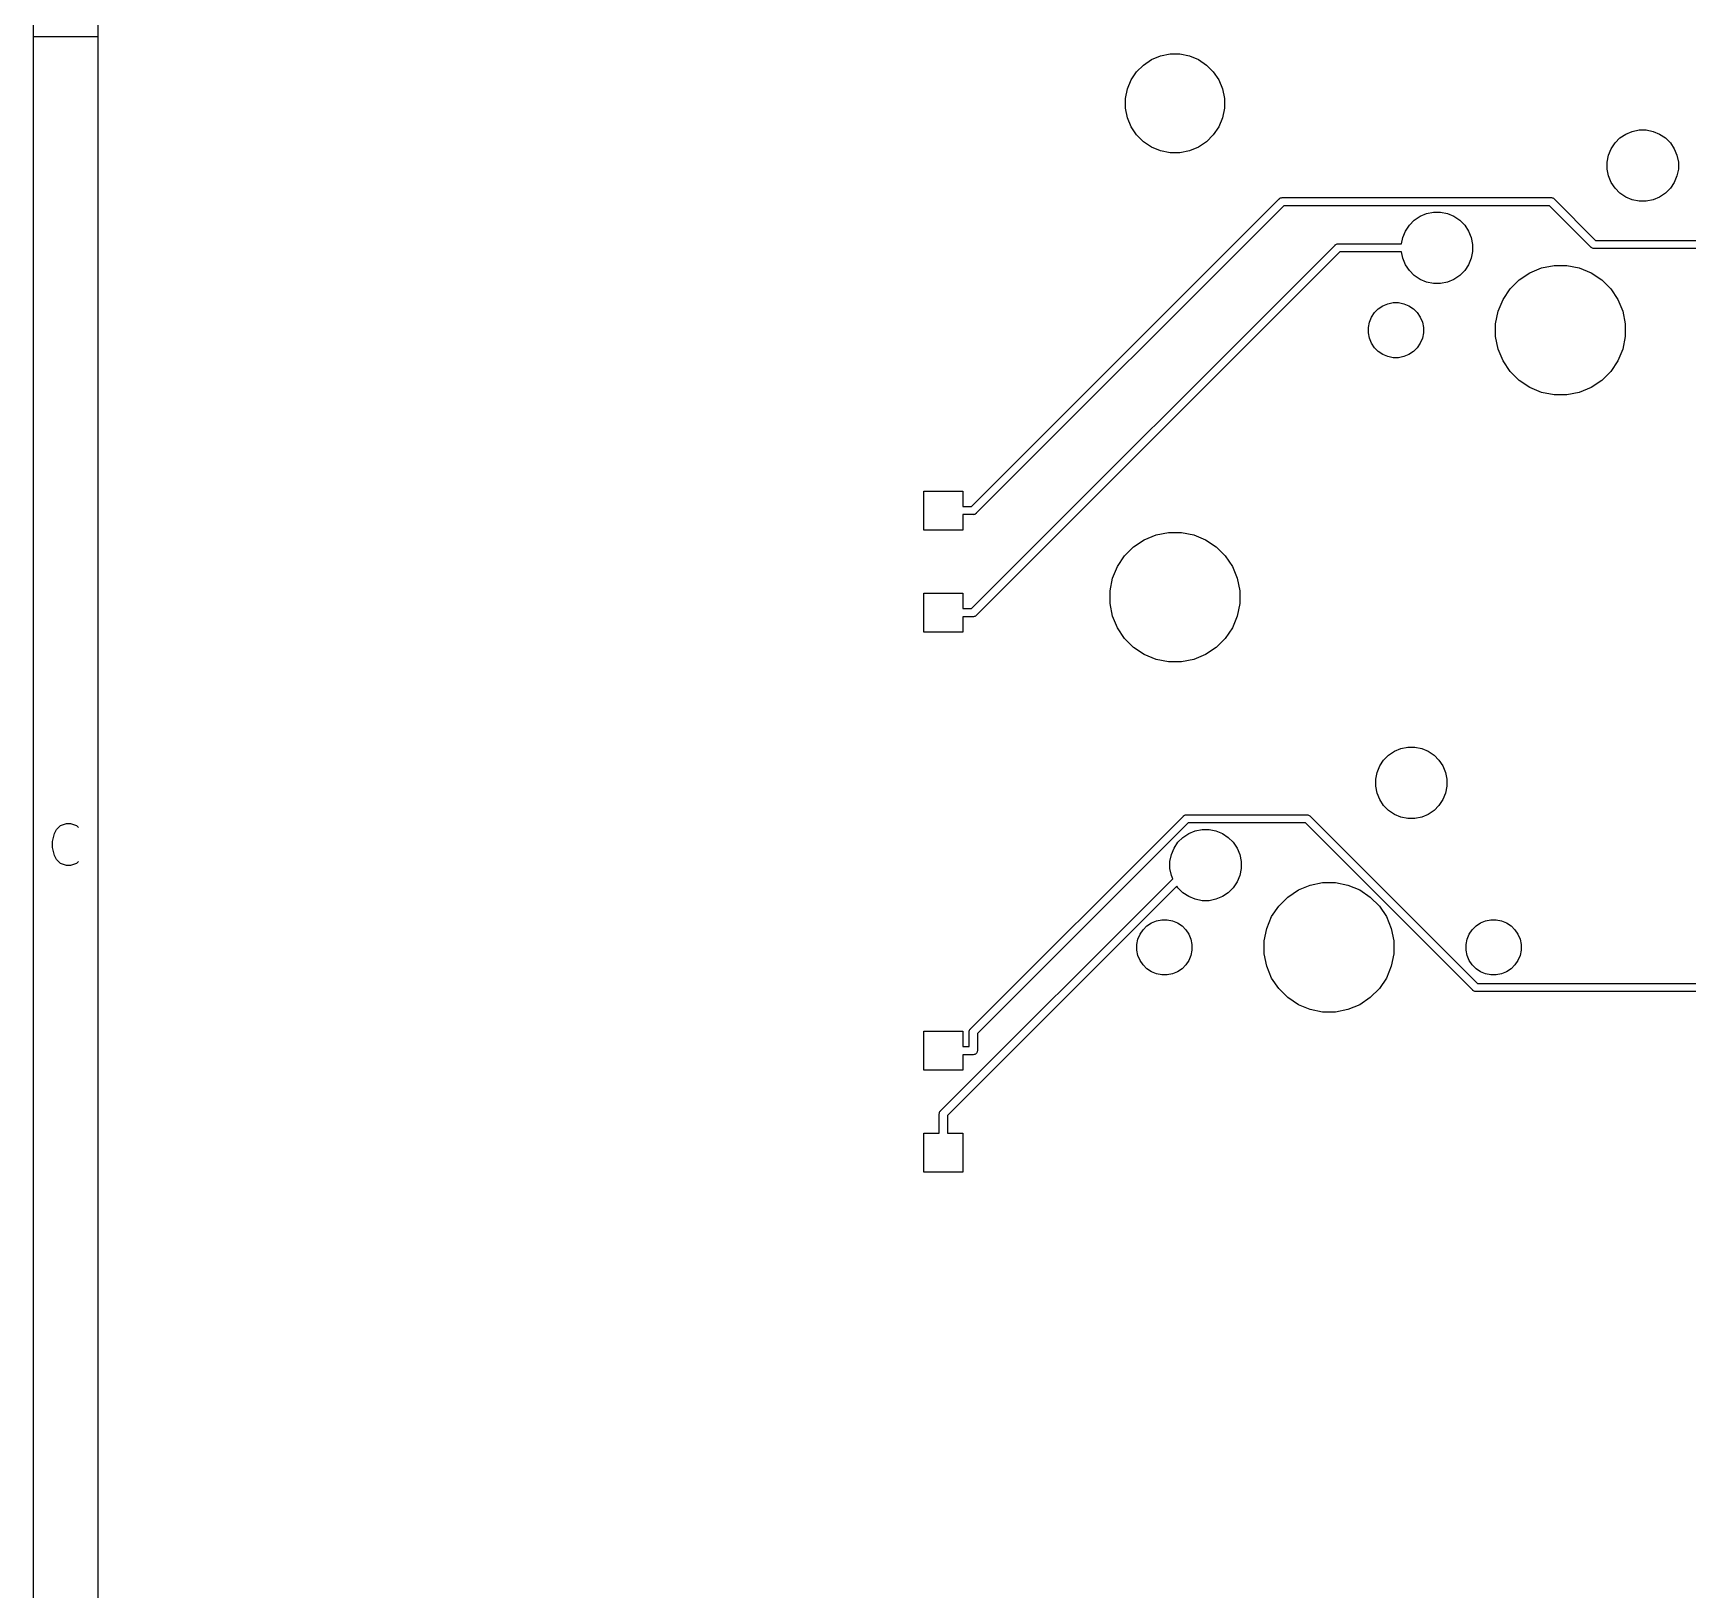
# Model space of a CAD drawing. Extents: x 0.4 to 23, y -16.1 to -0.4.
# Drawn here: x 0.394 to 2.405, y -6.218 to -4.326 of the extents above; entities that cross this region are included whole.
import ezdxf

# ---------------------------------------------------------------- set-up
doc = ezdxf.new("R2010")
doc.units = 0
doc.header["$MEASUREMENT"] = 0
doc.layers.add('BLACK', color=7, linetype='CONTINUOUS')

msp = doc.modelspace()

# ---------------------------------------------------------------- linework, layer by layer
at = {"layer": 'BLACK', "linetype": 'CONTINUOUS'}
for p, q in [((0.3937, -0.3937), (0.3937, -16.1413)), ((0.47244, -0.47244), (0.47244, -16.0626)), ((0.3937, -4.33071), (0.47244, -4.33071)), ((1.74322, -4.36525), (1.75306, -4.35868)), ((1.75306, -4.35868), (1.76398, -4.35416)), ((1.76398, -4.35416), (1.77558, -4.35185)), ((1.77558, -4.35185), (1.78741, -4.35185)), ((1.78741, -4.35185), (1.79901, -4.35416)), ((1.79901, -4.35416), (1.80994, -4.35868)), ((1.80994, -4.35868), (1.81977, -4.36525)), ((1.72376, -4.39438), (1.72829, -4.38345)), ((1.72829, -4.38345), (1.73486, -4.37362)), ((1.73486, -4.37362), (1.74322, -4.36525)), ((1.81977, -4.36525), (1.82813, -4.37362)), ((1.82813, -4.37362), (1.8347, -4.38345)), ((1.8347, -4.38345), (1.83923, -4.39438)), ((1.72146, -4.40598), (1.72376, -4.39438)), ((1.83923, -4.39438), (1.84154, -4.40598)), ((1.72146, -4.4178), (1.72146, -4.40598)), ((1.72376, -4.4294), (1.72146, -4.4178)), ((1.84154, -4.4178), (1.83923, -4.4294)), ((1.84154, -4.40598), (1.84154, -4.4178)), ((1.72829, -4.44033), (1.72376, -4.4294)), ((1.73486, -4.45016), (1.72829, -4.44033)), ((1.8347, -4.44033), (1.82813, -4.45016)), ((1.83923, -4.4294), (1.8347, -4.44033)), ((2.33737, -4.44584), (2.34573, -4.44417)), ((2.34573, -4.44417), (2.35427, -4.44417)), ((2.35427, -4.44417), (2.36263, -4.44584)), ((1.74322, -4.45853), (1.73486, -4.45016)), ((1.75306, -4.4651), (1.74322, -4.45853)), ((1.81977, -4.45853), (1.80994, -4.4651)), ((1.82813, -4.45016), (1.81977, -4.45853)), ((2.31162, -4.46697), (2.31636, -4.45987)), ((2.31636, -4.45987), (2.32239, -4.45384)), ((2.32239, -4.45384), (2.32949, -4.4491)), ((2.32949, -4.4491), (2.33737, -4.44584)), ((2.36263, -4.44584), (2.37051, -4.4491)), ((2.37051, -4.4491), (2.37761, -4.45384)), ((2.37761, -4.45384), (2.38364, -4.45987)), ((2.38364, -4.45987), (2.38838, -4.46697)), ((1.76398, -4.46962), (1.75306, -4.4651)), ((1.77558, -4.47193), (1.76398, -4.46962)), ((1.78741, -4.47193), (1.77558, -4.47193)), ((1.79901, -4.46962), (1.78741, -4.47193)), ((1.80994, -4.4651), (1.79901, -4.46962)), ((2.30669, -4.48321), (2.30836, -4.47485)), ((2.30669, -4.49175), (2.30669, -4.48321)), ((2.30836, -4.47485), (2.31162, -4.46697)), ((2.38838, -4.46697), (2.39164, -4.47485)), ((2.39164, -4.47485), (2.39331, -4.48321)), ((2.39331, -4.48321), (2.39331, -4.49175)), ((2.30836, -4.50011), (2.30669, -4.49175)), ((2.31162, -4.50799), (2.30836, -4.50011)), ((2.39164, -4.50011), (2.38838, -4.50799)), ((2.39331, -4.49175), (2.39164, -4.50011)), ((2.31636, -4.51509), (2.31162, -4.50799)), ((2.32239, -4.52112), (2.31636, -4.51509)), ((2.32949, -4.52586), (2.32239, -4.52112)), ((2.37761, -4.52112), (2.37051, -4.52586)), ((2.38364, -4.51509), (2.37761, -4.52112)), ((2.38838, -4.50799), (2.38364, -4.51509)), ((1.53439, -4.90181), (1.9082, -4.528)), ((1.91389, -4.53623), (1.54008, -4.91004)), ((1.9082, -4.528), (1.90836, -4.52781)), ((1.90836, -4.52781), (1.90855, -4.52766)), ((1.90855, -4.52766), (1.90911, -4.5272)), ((1.90911, -4.5272), (1.90996, -4.52674)), ((1.90996, -4.52674), (1.91089, -4.52646)), ((1.91089, -4.52646), (1.91161, -4.52639)), ((1.91161, -4.52639), (1.91185, -4.52636)), ((1.91161, -4.52639), (1.91161, -4.52639)), ((1.91185, -4.52636), (1.9121, -4.52639)), ((1.9121, -4.52639), (2.2386, -4.52639)), ((2.2368, -4.53623), (1.91389, -4.53623)), ((2.08737, -4.54584), (2.09573, -4.54417)), ((2.09573, -4.54417), (2.10427, -4.54417)), ((2.10427, -4.54417), (2.11263, -4.54584)), ((2.28711, -4.58654), (2.2368, -4.53623)), ((2.2386, -4.52639), (2.23884, -4.52636)), ((2.23884, -4.52636), (2.23908, -4.52639)), ((2.23908, -4.52639), (2.23908, -4.52639)), ((2.23908, -4.52639), (2.2398, -4.52646)), ((2.2398, -4.52646), (2.24073, -4.52674)), ((2.24073, -4.52674), (2.24159, -4.5272)), ((2.24159, -4.5272), (2.24234, -4.52781)), ((2.24234, -4.52781), (2.24249, -4.528)), ((2.24249, -4.528), (2.2928, -4.57831)), ((2.33737, -4.52912), (2.32949, -4.52586)), ((2.34573, -4.53079), (2.33737, -4.52912)), ((2.35427, -4.53079), (2.34573, -4.53079)), ((2.36263, -4.52912), (2.35427, -4.53079)), ((2.37051, -4.52586), (2.36263, -4.52912)), ((2.06162, -4.56697), (2.06636, -4.55987)), ((2.06636, -4.55987), (2.07239, -4.55384)), ((2.07239, -4.55384), (2.07949, -4.5491)), ((2.07949, -4.5491), (2.08737, -4.54584)), ((2.11263, -4.54584), (2.12051, -4.5491)), ((2.12051, -4.5491), (2.12761, -4.55384)), ((2.12761, -4.55384), (2.13364, -4.55987)), ((2.13364, -4.55987), (2.13838, -4.56697)), ((1.53439, -5.02583), (1.97605, -4.58417)), ((1.97605, -4.58417), (1.9762, -4.58398)), ((1.9762, -4.58398), (1.97639, -4.58383)), ((1.97639, -4.58383), (1.97695, -4.58337)), ((1.97639, -4.58383), (1.97639, -4.58383)), ((1.97695, -4.58337), (1.9778, -4.58291)), ((1.97695, -4.58337), (1.97695, -4.58337)), ((1.97695, -4.58337), (1.97695, -4.58337)), ((1.9778, -4.58291), (1.97873, -4.58263)), ((1.97873, -4.58263), (1.97946, -4.58256)), ((1.97946, -4.58256), (1.9797, -4.58254)), ((1.97946, -4.58256), (1.97946, -4.58256)), ((1.9797, -4.58254), (1.97994, -4.58256)), ((1.97994, -4.58256), (2.05682, -4.58256)), ((2.05682, -4.58256), (2.05836, -4.57485)), ((2.05836, -4.57485), (2.06162, -4.56697)), ((2.13838, -4.56697), (2.14164, -4.57485)), ((2.14164, -4.57485), (2.14331, -4.58321)), ((2.14331, -4.58321), (2.14331, -4.59175)), ((2.2928, -4.57831), (2.71535, -4.57831)), ((1.98174, -4.5924), (1.54008, -5.03406)), ((2.05682, -4.5924), (1.98174, -4.5924)), ((2.05836, -4.60011), (2.05682, -4.5924)), ((2.06162, -4.60799), (2.05836, -4.60011)), ((2.14164, -4.60011), (2.13838, -4.60799)), ((2.14331, -4.59175), (2.14164, -4.60011)), ((2.28726, -4.58672), (2.28711, -4.58654)), ((2.28745, -4.58688), (2.28726, -4.58672)), ((2.28801, -4.58734), (2.28745, -4.58688)), ((2.28887, -4.5878), (2.28801, -4.58734)), ((2.2898, -4.58808), (2.28887, -4.5878)), ((2.29052, -4.58815), (2.2898, -4.58808)), ((2.29076, -4.58817), (2.29052, -4.58815)), ((2.29052, -4.58815), (2.29052, -4.58815)), ((2.291, -4.58815), (2.29076, -4.58817)), ((2.71355, -4.58815), (2.291, -4.58815)), ((2.06636, -4.61509), (2.06162, -4.60799)), ((2.07239, -4.62112), (2.06636, -4.61509)), ((2.07949, -4.62586), (2.07239, -4.62112)), ((2.12761, -4.62112), (2.12051, -4.62586)), ((2.13364, -4.61509), (2.12761, -4.62112)), ((2.13838, -4.60799), (2.13364, -4.61509)), ((2.19981, -4.62632), (2.2127, -4.6177)), ((2.2127, -4.6177), (2.22703, -4.61177)), ((2.22703, -4.61177), (2.24224, -4.60874)), ((2.24224, -4.60874), (2.25776, -4.60874)), ((2.25776, -4.60874), (2.27297, -4.61177)), ((2.27297, -4.61177), (2.2873, -4.6177)), ((2.2873, -4.6177), (2.30019, -4.62632)), ((2.08737, -4.62912), (2.07949, -4.62586)), ((2.09573, -4.63079), (2.08737, -4.62912)), ((2.10427, -4.63079), (2.09573, -4.63079)), ((2.11263, -4.62912), (2.10427, -4.63079)), ((2.12051, -4.62586), (2.11263, -4.62912)), ((2.18022, -4.65018), (2.18884, -4.63729)), ((2.18884, -4.63729), (2.19981, -4.62632)), ((2.30019, -4.62632), (2.31116, -4.63729)), ((2.31116, -4.63729), (2.31978, -4.65018)), ((2.02401, -4.66615), (2.02867, -4.66149)), ((2.02867, -4.66149), (2.03415, -4.65782)), ((2.03415, -4.65782), (2.04024, -4.6553)), ((2.04024, -4.6553), (2.0467, -4.65402)), ((2.0467, -4.65402), (2.0533, -4.65402)), ((2.0533, -4.65402), (2.05976, -4.6553)), ((2.05976, -4.6553), (2.06585, -4.65782)), ((2.06585, -4.65782), (2.07133, -4.66149)), ((2.07133, -4.66149), (2.07599, -4.66615)), ((2.17126, -4.67973), (2.17429, -4.66451)), ((2.17429, -4.66451), (2.18022, -4.65018)), ((2.31978, -4.65018), (2.32571, -4.66451)), ((2.32571, -4.66451), (2.32874, -4.67973)), ((2.01654, -4.68418), (2.01782, -4.67772)), ((2.01654, -4.69078), (2.01654, -4.68418)), ((2.01782, -4.67772), (2.02034, -4.67163)), ((2.02034, -4.67163), (2.02401, -4.66615)), ((2.07599, -4.66615), (2.07966, -4.67163)), ((2.07966, -4.67163), (2.08218, -4.67772)), ((2.08218, -4.67772), (2.08346, -4.68418)), ((2.08346, -4.68418), (2.08346, -4.69078)), ((2.17126, -4.69524), (2.17126, -4.67973)), ((2.32874, -4.67973), (2.32874, -4.69524)), ((2.01782, -4.69724), (2.01654, -4.69078)), ((2.02034, -4.70333), (2.01782, -4.69724)), ((2.02401, -4.70881), (2.02034, -4.70333)), ((2.07966, -4.70333), (2.07599, -4.70881)), ((2.08218, -4.69724), (2.07966, -4.70333)), ((2.08346, -4.69078), (2.08218, -4.69724)), ((2.17429, -4.71045), (2.17126, -4.69524)), ((2.32874, -4.69524), (2.32571, -4.71045)), ((2.02867, -4.71347), (2.02401, -4.70881)), ((2.03415, -4.71714), (2.02867, -4.71347)), ((2.04024, -4.71966), (2.03415, -4.71714)), ((2.0467, -4.72094), (2.04024, -4.71966)), ((2.0533, -4.72094), (2.0467, -4.72094)), ((2.05976, -4.71966), (2.0533, -4.72094)), ((2.06585, -4.71714), (2.05976, -4.71966)), ((2.07133, -4.71347), (2.06585, -4.71714)), ((2.07599, -4.70881), (2.07133, -4.71347)), ((2.18022, -4.72478), (2.17429, -4.71045)), ((2.18884, -4.73767), (2.18022, -4.72478)), ((2.31978, -4.72478), (2.31116, -4.73767)), ((2.32571, -4.71045), (2.31978, -4.72478)), ((2.19981, -4.74864), (2.18884, -4.73767)), ((2.31116, -4.73767), (2.30019, -4.74864)), ((2.2127, -4.75726), (2.19981, -4.74864)), ((2.22703, -4.76319), (2.2127, -4.75726)), ((2.24224, -4.76622), (2.22703, -4.76319)), ((2.25776, -4.76622), (2.24224, -4.76622)), ((2.27297, -4.76319), (2.25776, -4.76622)), ((2.2873, -4.75726), (2.27297, -4.76319)), ((2.30019, -4.74864), (2.2873, -4.75726)), ((1.47638, -4.93035), (1.47638, -4.88311)), ((1.47638, -4.88311), (1.52362, -4.88311)), ((1.52362, -4.88311), (1.52362, -4.90181)), ((1.52362, -4.90181), (1.53439, -4.90181)), ((1.53619, -4.91165), (1.52362, -4.91165)), ((1.52362, -4.91165), (1.52362, -4.93035)), ((1.53643, -4.91168), (1.53619, -4.91165)), ((1.53667, -4.91165), (1.53643, -4.91168)), ((1.53739, -4.91158), (1.53667, -4.91165)), ((1.53667, -4.91165), (1.53667, -4.91165)), ((1.53832, -4.9113), (1.53739, -4.91158)), ((1.53918, -4.91084), (1.53832, -4.9113)), ((1.53993, -4.91023), (1.53918, -4.91084)), ((1.54008, -4.91004), (1.53993, -4.91023)), ((1.52362, -4.93035), (1.47638, -4.93035)), ((1.7313, -4.95073), (1.7442, -4.94211)), ((1.7442, -4.94211), (1.75853, -4.93618)), ((1.75853, -4.93618), (1.77374, -4.93315)), ((1.77374, -4.93315), (1.78925, -4.93315)), ((1.78925, -4.93315), (1.80446, -4.93618)), ((1.80446, -4.93618), (1.81879, -4.94211)), ((1.81879, -4.94211), (1.83169, -4.95073)), ((1.71172, -4.97459), (1.72033, -4.9617)), ((1.72033, -4.9617), (1.7313, -4.95073)), ((1.83169, -4.95073), (1.84266, -4.9617)), ((1.84266, -4.9617), (1.85127, -4.97459)), ((1.70578, -4.98892), (1.71172, -4.97459)), ((1.85127, -4.97459), (1.85721, -4.98892)), ((1.47638, -5.05437), (1.47638, -5.00713)), ((1.47638, -5.00713), (1.52362, -5.00713)), ((1.52362, -5.00713), (1.52362, -5.02583)), ((1.70276, -5.00413), (1.70578, -4.98892)), ((1.70276, -5.01964), (1.70276, -5.00413)), ((1.85721, -4.98892), (1.86024, -5.00413)), ((1.86024, -5.00413), (1.86024, -5.01964)), ((1.52362, -5.02583), (1.53439, -5.02583)), ((1.70578, -5.03486), (1.70276, -5.01964)), ((1.86024, -5.01964), (1.85721, -5.03486)), ((1.53619, -5.03567), (1.52362, -5.03567)), ((1.52362, -5.03567), (1.52362, -5.05437)), ((1.53643, -5.03569), (1.53619, -5.03567)), ((1.53667, -5.03567), (1.53643, -5.03569)), ((1.53739, -5.0356), (1.53667, -5.03567)), ((1.53667, -5.03567), (1.53667, -5.03567)), ((1.53832, -5.03532), (1.53739, -5.0356)), ((1.53918, -5.03486), (1.53832, -5.03532)), ((1.53993, -5.03424), (1.53918, -5.03486)), ((1.54008, -5.03406), (1.53993, -5.03424)), ((1.71172, -5.04919), (1.70578, -5.03486)), ((1.85721, -5.03486), (1.85127, -5.04919)), ((1.52362, -5.05437), (1.47638, -5.05437)), ((1.72033, -5.06208), (1.71172, -5.04919)), ((1.7313, -5.07305), (1.72033, -5.06208)), ((1.84266, -5.06208), (1.83169, -5.07305)), ((1.85127, -5.04919), (1.84266, -5.06208)), ((1.7442, -5.08167), (1.7313, -5.07305)), ((1.75853, -5.0876), (1.7442, -5.08167)), ((1.77374, -5.09063), (1.75853, -5.0876)), ((1.80446, -5.0876), (1.78925, -5.09063)), ((1.81879, -5.08167), (1.80446, -5.0876)), ((1.83169, -5.07305), (1.81879, -5.08167)), ((1.78925, -5.09063), (1.77374, -5.09063)), ((2.03511, -5.20987), (2.04114, -5.20384)), ((2.04114, -5.20384), (2.04823, -5.1991)), ((2.04823, -5.1991), (2.05612, -5.19584)), ((2.05612, -5.19584), (2.06448, -5.19417)), ((2.06448, -5.19417), (2.07301, -5.19417)), ((2.07301, -5.19417), (2.08138, -5.19584)), ((2.08138, -5.19584), (2.08926, -5.1991)), ((2.08926, -5.1991), (2.09635, -5.20384)), ((2.09635, -5.20384), (2.10239, -5.20987)), ((2.02544, -5.23321), (2.02711, -5.22485)), ((2.02711, -5.22485), (2.03037, -5.21697)), ((2.03037, -5.21697), (2.03511, -5.20987)), ((2.10239, -5.20987), (2.10713, -5.21697)), ((2.10713, -5.21697), (2.11039, -5.22485)), ((2.11039, -5.22485), (2.11206, -5.23321)), ((2.02544, -5.24175), (2.02544, -5.23321)), ((2.02711, -5.25011), (2.02544, -5.24175)), ((2.11206, -5.24175), (2.11039, -5.25011)), ((2.11206, -5.23321), (2.11206, -5.24175)), ((2.03037, -5.25799), (2.02711, -5.25011)), ((2.03511, -5.26509), (2.03037, -5.25799)), ((2.04114, -5.27112), (2.03511, -5.26509)), ((2.10239, -5.26509), (2.09635, -5.27112)), ((2.10713, -5.25799), (2.10239, -5.26509)), ((2.11039, -5.25011), (2.10713, -5.25799)), ((0.4221, -5.29424), (0.42698, -5.28937)), ((0.42698, -5.28937), (0.43429, -5.28693)), ((0.43429, -5.28693), (0.43916, -5.28693)), ((0.43916, -5.28693), (0.44648, -5.28937)), ((0.44648, -5.28937), (0.44891, -5.29181)), ((1.53312, -5.53657), (1.79174, -5.27795)), ((1.79743, -5.28618), (1.54135, -5.54226)), ((1.79174, -5.27795), (1.7919, -5.27776)), ((1.7919, -5.27776), (1.79208, -5.27761)), ((1.79208, -5.27761), (1.79265, -5.27715)), ((1.79208, -5.27761), (1.79208, -5.27761)), ((1.79265, -5.27715), (1.79296, -5.27698)), ((1.79296, -5.27698), (1.7935, -5.27669)), ((1.7935, -5.27669), (1.79443, -5.27641)), ((1.79443, -5.27641), (1.79515, -5.27634)), ((1.79515, -5.27634), (1.79539, -5.27631)), ((1.79515, -5.27634), (1.79515, -5.27634)), ((1.79539, -5.27631), (1.79563, -5.27634)), ((1.79563, -5.27634), (1.94176, -5.27634)), ((1.93997, -5.28618), (1.79743, -5.28618)), ((2.14333, -5.48954), (1.93997, -5.28618)), ((1.94176, -5.27634), (1.942, -5.27631)), ((1.942, -5.27631), (1.94224, -5.27634)), ((1.94224, -5.27634), (1.94225, -5.27634)), ((1.94225, -5.27634), (1.94297, -5.27641)), ((1.94297, -5.27641), (1.9439, -5.27669)), ((1.9439, -5.27669), (1.94475, -5.27715)), ((1.94475, -5.27715), (1.9455, -5.27776)), ((1.9455, -5.27776), (1.94565, -5.27795)), ((1.94565, -5.27795), (2.14901, -5.48131)), ((2.04823, -5.27586), (2.04114, -5.27112)), ((2.05612, -5.27912), (2.04823, -5.27586)), ((2.06448, -5.28079), (2.05612, -5.27912)), ((2.07301, -5.28079), (2.06448, -5.28079)), ((2.08138, -5.27912), (2.07301, -5.28079)), ((2.08926, -5.27586), (2.08138, -5.27912)), ((2.09635, -5.27112), (2.08926, -5.27586)), ((0.41723, -5.30887), (0.41967, -5.29912)), ((0.41723, -5.31618), (0.41723, -5.30887)), ((0.41967, -5.29912), (0.4221, -5.29424)), ((1.78511, -5.30987), (1.79114, -5.30384)), ((1.79114, -5.30384), (1.79823, -5.2991)), ((1.79823, -5.2991), (1.80612, -5.29584)), ((1.80612, -5.29584), (1.81448, -5.29417)), ((1.81448, -5.29417), (1.82301, -5.29417)), ((1.82301, -5.29417), (1.83138, -5.29584)), ((1.83138, -5.29584), (1.83926, -5.2991)), ((1.83926, -5.2991), (1.84635, -5.30384)), ((1.84635, -5.30384), (1.85239, -5.30987)), ((0.41967, -5.32593), (0.41723, -5.31618)), ((0.4221, -5.3308), (0.41967, -5.32593)), ((1.77544, -5.33321), (1.77711, -5.32485)), ((1.77711, -5.32485), (1.78037, -5.31697)), ((1.78037, -5.31697), (1.78511, -5.30987)), ((1.85239, -5.30987), (1.85713, -5.31697)), ((1.85713, -5.31697), (1.86039, -5.32485)), ((1.86039, -5.32485), (1.86206, -5.33321)), ((0.42698, -5.33568), (0.4221, -5.3308)), ((0.43429, -5.33811), (0.42698, -5.33568)), ((0.43916, -5.33811), (0.43429, -5.33811)), ((0.44648, -5.33568), (0.43916, -5.33811)), ((0.44891, -5.33324), (0.44648, -5.33568)), ((1.77544, -5.34175), (1.77544, -5.33321)), ((1.77711, -5.35011), (1.77544, -5.34175)), ((1.86206, -5.34175), (1.86039, -5.35011)), ((1.86206, -5.33321), (1.86206, -5.34175)), ((1.49669, -5.63613), (1.77875, -5.35408)), ((1.78373, -5.36302), (1.50492, -5.64182)), ((1.77875, -5.35408), (1.77711, -5.35011)), ((1.78511, -5.36509), (1.78373, -5.36302)), ((1.79114, -5.37112), (1.78511, -5.36509)), ((1.85239, -5.36509), (1.84635, -5.37112)), ((1.85713, -5.35799), (1.85239, -5.36509)), ((1.86039, -5.35011), (1.85713, -5.35799)), ((1.91855, -5.37632), (1.93145, -5.3677)), ((1.93145, -5.3677), (1.94578, -5.36177)), ((1.94578, -5.36177), (1.96099, -5.35874)), ((1.96099, -5.35874), (1.9765, -5.35874)), ((1.9765, -5.35874), (1.99172, -5.36177)), ((1.99172, -5.36177), (2.00605, -5.3677)), ((2.00605, -5.3677), (2.01894, -5.37632)), ((1.79823, -5.37586), (1.79114, -5.37112)), ((1.80612, -5.37912), (1.79823, -5.37586)), ((1.81448, -5.38079), (1.80612, -5.37912)), ((1.82301, -5.38079), (1.81448, -5.38079)), ((1.83138, -5.37912), (1.82301, -5.38079)), ((1.83926, -5.37586), (1.83138, -5.37912)), ((1.84635, -5.37112), (1.83926, -5.37586)), ((1.89897, -5.40018), (1.90759, -5.38729)), ((1.90759, -5.38729), (1.91855, -5.37632)), ((2.01894, -5.37632), (2.02991, -5.38729)), ((2.02991, -5.38729), (2.03853, -5.40018)), ((1.74742, -5.41149), (1.7529, -5.40782)), ((1.7529, -5.40782), (1.75899, -5.4053)), ((1.75899, -5.4053), (1.76545, -5.40402)), ((1.76545, -5.40402), (1.77204, -5.40402)), ((1.77204, -5.40402), (1.77851, -5.4053)), ((1.77851, -5.4053), (1.7846, -5.40782)), ((1.7846, -5.40782), (1.79008, -5.41149)), ((1.89303, -5.41451), (1.89897, -5.40018)), ((2.03853, -5.40018), (2.04446, -5.41451)), ((2.14742, -5.41149), (2.1529, -5.40782)), ((2.1529, -5.40782), (2.15899, -5.4053)), ((2.15899, -5.4053), (2.16545, -5.40402)), ((2.16545, -5.40402), (2.17204, -5.40402)), ((2.17204, -5.40402), (2.17851, -5.4053)), ((2.17851, -5.4053), (2.1846, -5.40782)), ((2.1846, -5.40782), (2.19008, -5.41149)), ((1.73528, -5.43418), (1.73657, -5.42772)), ((1.73657, -5.42772), (1.73909, -5.42163)), ((1.73909, -5.42163), (1.74275, -5.41615)), ((1.74275, -5.41615), (1.74742, -5.41149)), ((1.79008, -5.41149), (1.79474, -5.41615)), ((1.79474, -5.41615), (1.7984, -5.42163)), ((1.7984, -5.42163), (1.80093, -5.42772)), ((1.80093, -5.42772), (1.80221, -5.43418)), ((1.89001, -5.42973), (1.89303, -5.41451)), ((1.89001, -5.44524), (1.89001, -5.42973)), ((2.04446, -5.41451), (2.04749, -5.42973)), ((2.04749, -5.42973), (2.04749, -5.44524)), ((2.13528, -5.43418), (2.13657, -5.42772)), ((2.13657, -5.42772), (2.13909, -5.42163)), ((2.13909, -5.42163), (2.14275, -5.41615)), ((2.14275, -5.41615), (2.14742, -5.41149)), ((2.19008, -5.41149), (2.19474, -5.41615)), ((2.19474, -5.41615), (2.1984, -5.42163)), ((2.1984, -5.42163), (2.20093, -5.42772)), ((2.20093, -5.42772), (2.20221, -5.43418)), ((1.73528, -5.44078), (1.73528, -5.43418)), ((1.73657, -5.44724), (1.73528, -5.44078)), ((1.73909, -5.45333), (1.73657, -5.44724)), ((1.80093, -5.44724), (1.7984, -5.45333)), ((1.80221, -5.44078), (1.80093, -5.44724)), ((1.80221, -5.43418), (1.80221, -5.44078)), ((1.89303, -5.46045), (1.89001, -5.44524)), ((2.04749, -5.44524), (2.04446, -5.46045)), ((2.13528, -5.44078), (2.13528, -5.43418)), ((2.13657, -5.44724), (2.13528, -5.44078)), ((2.13909, -5.45333), (2.13657, -5.44724)), ((2.20093, -5.44724), (2.1984, -5.45333)), ((2.20221, -5.44078), (2.20093, -5.44724)), ((2.20221, -5.43418), (2.20221, -5.44078)), ((1.74275, -5.45881), (1.73909, -5.45333)), ((1.74742, -5.46347), (1.74275, -5.45881)), ((1.7529, -5.46714), (1.74742, -5.46347)), ((1.75899, -5.46966), (1.7529, -5.46714)), ((1.76545, -5.47094), (1.75899, -5.46966)), ((1.77851, -5.46966), (1.77204, -5.47094)), ((1.7846, -5.46714), (1.77851, -5.46966)), ((1.79008, -5.46347), (1.7846, -5.46714)), ((1.79474, -5.45881), (1.79008, -5.46347)), ((1.7984, -5.45333), (1.79474, -5.45881)), ((1.89897, -5.47478), (1.89303, -5.46045)), ((2.04446, -5.46045), (2.03853, -5.47478)), ((2.14275, -5.45881), (2.13909, -5.45333)), ((2.14742, -5.46347), (2.14275, -5.45881)), ((2.1529, -5.46714), (2.14742, -5.46347)), ((2.15899, -5.46966), (2.1529, -5.46714)), ((2.16545, -5.47094), (2.15899, -5.46966)), ((2.17851, -5.46966), (2.17204, -5.47094)), ((2.1846, -5.46714), (2.17851, -5.46966)), ((2.19008, -5.46347), (2.1846, -5.46714)), ((2.19474, -5.45881), (2.19008, -5.46347)), ((2.1984, -5.45333), (2.19474, -5.45881)), ((1.77204, -5.47094), (1.76545, -5.47094)), ((1.90759, -5.48767), (1.89897, -5.47478)), ((1.91855, -5.49864), (1.90759, -5.48767)), ((2.02991, -5.48767), (2.01894, -5.49864)), ((2.03853, -5.47478), (2.02991, -5.48767)), ((2.14348, -5.48973), (2.14333, -5.48954)), ((2.14367, -5.48988), (2.14348, -5.48973)), ((2.14423, -5.49034), (2.14367, -5.48988)), ((2.14367, -5.48988), (2.14367, -5.48988)), ((2.14508, -5.4908), (2.14423, -5.49034)), ((2.14901, -5.48131), (2.5248, -5.48131)), ((2.17204, -5.47094), (2.16545, -5.47094)), ((1.93145, -5.50726), (1.91855, -5.49864)), ((1.94578, -5.51319), (1.93145, -5.50726)), ((2.00605, -5.50726), (1.99172, -5.51319)), ((2.01894, -5.49864), (2.00605, -5.50726)), ((2.14601, -5.49108), (2.14508, -5.4908)), ((2.14673, -5.49115), (2.14601, -5.49108)), ((2.14674, -5.49115), (2.14673, -5.49115)), ((2.14698, -5.49118), (2.14674, -5.49115)), ((2.14722, -5.49115), (2.14698, -5.49118)), ((2.52192, -5.49115), (2.14722, -5.49115)), ((1.96099, -5.51622), (1.94578, -5.51319)), ((1.9765, -5.51622), (1.96099, -5.51622)), ((1.99172, -5.51319), (1.9765, -5.51622)), ((1.47638, -5.58661), (1.47638, -5.53937)), ((1.47638, -5.53937), (1.52362, -5.53937)), ((1.52362, -5.53937), (1.52362, -5.55807)), ((1.53148, -5.54022), (1.53151, -5.53998)), ((1.53151, -5.54047), (1.53148, -5.54022)), ((1.53151, -5.53998), (1.53158, -5.53926)), ((1.53151, -5.53998), (1.53151, -5.53998)), ((1.53151, -5.55807), (1.53151, -5.54047)), ((1.53158, -5.53926), (1.53186, -5.53833)), ((1.53186, -5.53833), (1.53232, -5.53748)), ((1.53232, -5.53748), (1.53293, -5.53673)), ((1.53293, -5.53673), (1.53312, -5.53657)), ((1.54135, -5.54226), (1.54135, -5.56275)), ((1.52362, -5.55807), (1.53151, -5.55807)), ((1.53619, -5.56791), (1.52362, -5.56791)), ((1.52362, -5.56791), (1.52362, -5.58661)), ((1.53643, -5.56794), (1.53619, -5.56791)), ((1.53739, -5.56784), (1.53643, -5.56794)), ((1.53832, -5.56756), (1.53739, -5.56784)), ((1.53918, -5.5671), (1.53832, -5.56756)), ((1.53993, -5.56649), (1.53918, -5.5671)), ((1.54054, -5.56574), (1.53993, -5.56649)), ((1.541, -5.56488), (1.54054, -5.56574)), ((1.54128, -5.56396), (1.541, -5.56488)), ((1.54135, -5.56323), (1.54128, -5.56396)), ((1.54135, -5.56275), (1.54137, -5.56299)), ((1.54137, -5.56299), (1.54135, -5.56323)), ((1.54135, -5.56323), (1.54135, -5.56323)), ((1.52362, -5.58661), (1.47638, -5.58661)), ((1.49506, -5.63978), (1.49515, -5.63882)), ((1.49508, -5.64002), (1.49506, -5.63978)), ((1.49508, -5.66339), (1.49508, -5.64002)), ((1.49515, -5.63882), (1.49543, -5.63789)), ((1.49543, -5.63789), (1.49589, -5.63704)), ((1.49589, -5.63704), (1.49635, -5.63647)), ((1.49635, -5.63647), (1.4965, -5.63629)), ((1.49635, -5.63647), (1.49635, -5.63647)), ((1.4965, -5.63629), (1.49669, -5.63613)), ((1.50492, -5.64182), (1.50492, -5.66339)), ((1.47638, -5.71063), (1.47638, -5.66339)), ((1.47638, -5.66339), (1.49508, -5.66339)), ((1.50492, -5.66339), (1.52362, -5.66339)), ((1.52362, -5.66339), (1.52362, -5.71063)), ((1.52362, -5.71063), (1.47638, -5.71063))]:
    msp.add_line(p, q, dxfattribs=at)

doc.saveas('drawing.dxf')
